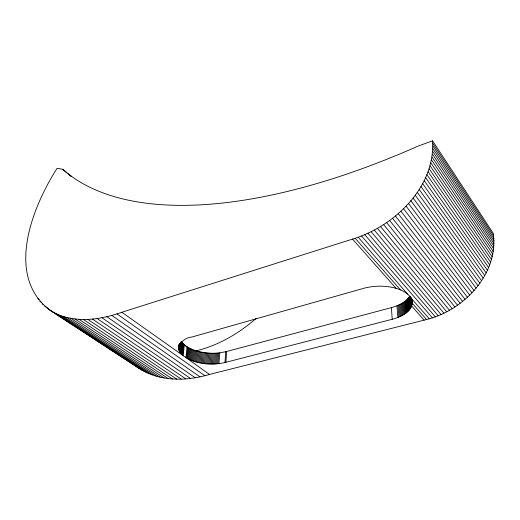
<?xml version="1.0" encoding="UTF-8"?>
<svg xmlns="http://www.w3.org/2000/svg" width="520" height="520" viewBox="0 0 520 520"><rect width="100%" height="100%" fill="white"/><g stroke="black" fill="none" stroke-linecap="round" stroke-linejoin="round"><path stroke-width="0.78" d="M50.18 310.362C71.624 323.954 99.08 320.372 121.836 312.26L352.534 239.089C394.485 226.272 435.292 187.447 432.569 140.835L418.138 146.068A504.446 224.088 -34.5 0 1 62.68 169.273L57.096 168.292C32.389 206.993 4.505 275.938 50.18 310.362L138.892 368.284C159.692 381.778 186.453 381.329 209.482 374.452L429.357 318.812C465.589 308.458 498.726 272.942 493.266 233.369L432.569 140.835M412.185 302.517C411.691 312.455 400.374 317.018 392.223 319.274L225.908 362.297C211.705 365.697 195.312 364.435 183.183 355.719C172.906 348.79 182.611 337.643 191.886 337.025L364.481 288.1C374.4 285.617 384.963 285.48 394.888 288.008C402.103 289.971 411.372 294.047 412.185 302.517L411.905 299.351M225.908 362.297L226.655 351.475L391.397 307.625C398.288 305.669 405.762 302.575 409.663 296.179L410.703 307.983M224.978 362.55L225.732 351.728L226.655 351.475M217.874 363.786L218.699 352.996L225.732 351.728M218.946 363.668L219.752 352.872M215.703 363.954L216.541 353.171L218.699 352.996M216.794 363.876L217.627 353.093M213.493 364.046L214.35 353.262L216.541 353.171M214.604 364.007L215.449 353.229M211.25 364.052L212.128 353.275L214.35 353.262M212.375 364.059L213.239 353.281M210.119 364.019L211.01 353.249L212.128 353.275M207.857 363.903L208.767 353.132L211.01 353.249M208.988 363.974L209.892 353.197M205.602 363.701L206.531 352.931C197.438 351.741 187.311 349.284 181.415 341.679L180.239 352.567M206.726 363.812L207.649 353.041L206.531 352.931M203.359 363.422L204.308 352.651M204.477 363.571L205.413 352.8M201.143 363.064L202.111 352.287M202.248 363.253L203.203 352.482M200.05 362.856L201.025 352.079M197.899 362.375L198.9 351.598M198.972 362.622L199.959 351.851M195.812 361.829L196.827 351.046M196.846 362.115L197.853 351.332M193.791 361.212L194.831 350.422M194.792 361.53L195.819 350.74M191.861 360.522L192.914 349.726M192.816 360.874L193.863 350.084M190.014 359.769L191.094 348.966M190.925 360.152L191.99 349.356M187.46 358.534L188.558 347.718M188.279 358.963L189.371 348.147M189.137 359.372L190.216 348.562M185.9 357.643L187.011 346.814M187.772 347.276L186.661 358.091L209.482 374.452M182.046 354.699L183.203 343.837M183.749 344.357L182.598 355.212L121.836 312.26M183.183 355.719L184.327 344.871M180.629 353.113L181.805 342.231M181.064 353.646L182.228 342.771M181.532 354.172L182.696 343.31M178.698 347.581L179.01 344.682M178.685 348.134L179.023 344.916M178.724 348.693L179.238 344.006M178.808 349.251L179.406 343.785M178.939 349.804L179.536 344.344M179.108 350.363L179.875 343.343M179.328 350.922L180.174 343.129M179.589 351.475L180.518 342.907M179.894 352.021L180.993 341.906M256.224 318.331C238.875 333.418 218.433 345.527 195.923 350.851M207.649 353.041L208.767 353.132M44.655 306.169L48.055 308.392M55.53 313.281L145.373 371.969M47.327 308.353L142.058 370.207M63.323 316.498L152.445 374.94M39.839 301.294L41.197 302.185M59.787 315.257L148.837 373.542M42.159 303.817L43.511 304.7M67.028 317.525L156.189 376.142M37.706 298.623L39.052 299.507M70.889 318.338L160.069 377.156M74.906 318.936L164.079 377.962M79.066 319.312L168.214 378.573M83.376 319.462L172.458 378.976M87.822 319.384L176.819 379.165M92.398 319.065L181.279 379.138M97.097 318.513L185.835 378.898M101.913 317.726L190.483 378.437M106.828 316.693L195.208 377.754M111.846 315.425L200.005 376.851M138.892 368.284L133.595 364.377M116.955 313.911L204.861 375.726M182.507 343.733L188.422 348.029M62.68 169.273L66.833 172.712M68.023 173.693L71.045 176.196M410.728 297.765L429.357 318.812M352.534 239.089L396.071 288.334M426.55 319.521L412.185 303.212L411.736 298.87M424.132 320.138L411.645 305.962L410.872 297.284M355.179 238.251L400.491 289.894M358.254 237.276L407.459 294.014M361.608 236.028L432.4 317.87M364.812 234.728L435.305 316.862M368.01 233.311L438.197 315.75M371.196 231.784L441.071 314.535M374.354 230.145L443.911 313.216M377.488 228.41L446.719 311.798M380.588 226.564L449.495 310.284M383.65 224.627L452.225 308.678M386.666 222.593L454.903 306.976M389.623 220.461L457.529 305.188M392.529 218.244L460.103 303.31M395.369 215.95L462.605 301.353M398.138 213.571L465.043 299.319M400.835 211.114L467.409 297.206M403.449 208.592L469.697 295.022M405.977 205.998L471.9 292.773M408.421 203.353L474.019 290.459M410.768 200.642L476.047 288.087M413.01 197.893L477.984 285.662M415.155 195.091L479.817 283.192M417.19 192.25L481.553 280.677M419.113 189.378L483.184 278.115M420.921 186.478L484.712 275.522M422.617 183.56L486.129 272.903M424.184 180.615L487.435 270.257M425.633 177.671L488.625 267.586M426.953 174.714L489.697 264.908M428.149 171.763L490.659 262.217M429.208 168.811L491.498 259.519M430.144 165.874L492.219 256.822M430.944 162.955L492.817 254.137M431.613 160.062L493.291 251.453M432.146 157.19L493.649 248.787M432.549 154.356L493.883 246.142M432.816 151.554L494 243.522M432.952 148.798L493.994 240.929M432.829 143.435L493.623 235.853M432.959 146.094L493.87 238.375M411.528 298.188L412.126 303.901M411.45 298.272L412.016 304.59M411.223 298.175L411.86 305.279M410.475 296.394L411.379 306.644M410.091 296.289L411.067 307.32M409.253 296.849L410.287 308.646M408.798 297.505L409.825 309.303M408.298 298.155L409.318 309.94M407.751 298.798L408.766 310.577M407.154 299.429L408.161 311.194M406.517 300.047L407.518 311.805M405.841 300.651L406.829 312.403M405.119 301.243L406.101 312.988M404.359 301.821L405.327 313.553M403.553 302.38L404.515 314.106M402.714 302.919L403.669 314.646M401.843 303.453L402.786 315.166M400.926 303.959L401.863 315.666M399.984 304.447L400.907 316.147M399.009 304.922L399.919 316.615M398.001 305.377L398.905 317.057M396.968 305.806L397.852 317.486M391.397 307.625L392.223 319.274M70.954 176.176A499.278 225.725 -34.3 0 1 69.803 175.169"/></g></svg>
